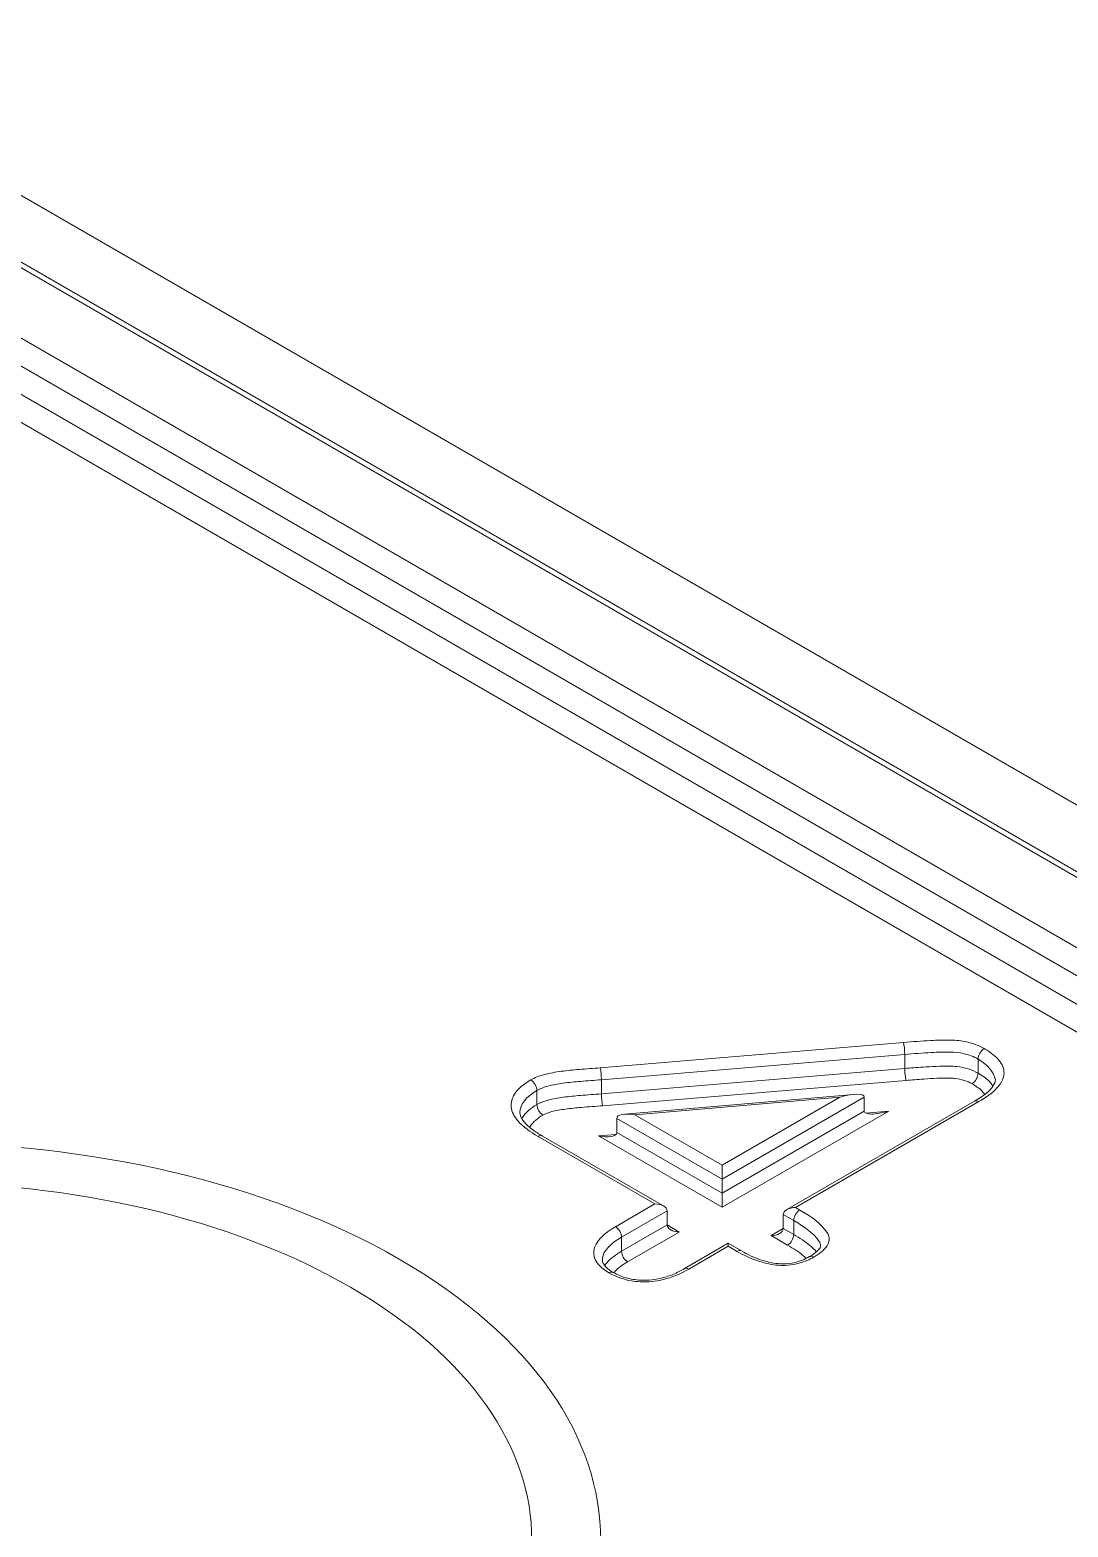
# Model space of a CAD drawing. Header units: inches. Extents: x 0.19 to 7.09, y 0.45 to 4.64.
# Drawn here: x 3.9193 to 4.1568, y 3.8856 to 4.228 of the extents above; entities that cross this region are included whole.
import ezdxf

# ---------------------------------------------------------------- set-up
doc = ezdxf.new("R2010")
doc.units = ezdxf.units.IN
doc.header["$MEASUREMENT"] = 0

msp = doc.modelspace()

# ---------------------------------------------------------------- linework, layer by layer
at = {"color": 0, "linetype": 'Continuous', "lineweight": 0, "extrusion": (-1.66533e-16, 0.816497, 0.57735)}
for p, q in [((3.23024, 4.57025, -0.69193), (6.45915, 2.70604, -0.69193)), ((3.23221, 4.57045, -0.69193), (6.46112, 2.70624, -0.69193)), ((6.44523, 2.698, -0.69193), (3.21516, 4.56288, -0.69193)), ((3.21238, 4.55806, -0.69193), (6.44244, 2.69318, -0.69193)), ((6.44244, 2.68675, -0.69193), (3.21238, 4.55163, -0.69193)), ((3.2096, 4.54681, -0.69193), (6.43966, 2.68193, -0.69193)), ((6.89645, 2.47016, -0.69193), (3.33181, 4.5282, -0.69193)), ((4.11917, 3.9964, -0.69193), (4.04979, 3.99061, -0.69193)), ((4.05006, 3.98787, -0.69193), (4.11945, 3.99367, -0.69193)), ((4.11945, 3.99367, -0.69193), (4.11945, 3.99046, -0.69193)), ((4.11945, 3.99046, -0.69193), (4.05006, 3.98466, -0.69193)), ((4.13624, 3.99259, -0.69193), (4.13624, 3.98937, -0.69193)), ((4.05006, 3.98787, -0.69193), (4.05006, 3.98466, -0.69193)), ((4.05034, 3.98193, -0.69193), (4.11974, 3.98773, -0.69193)), ((4.03529, 3.98541, -0.69193), (4.03529, 3.98219, -0.69193)), ((4.10784, 3.98453, -0.69193), (4.0553, 3.98002, -0.69193)), ((4.05772, 3.97986, -0.69193), (4.10458, 3.98389, -0.69193)), ((4.07766, 3.96513, -0.69193), (4.11019, 3.98391, -0.69193)), ((4.10458, 3.98389, -0.69193), (4.07766, 3.96834, -0.69193)), ((4.13541, 3.98298, -0.69193), (4.09247, 3.95819, -0.69193)), ((4.09444, 3.95866, -0.69193), (4.1364, 3.98288, -0.69193)), ((4.11019, 3.98391, -0.69193), (4.11019, 3.98069, -0.69193)), ((4.07766, 3.96834, -0.69193), (4.05772, 3.97986, -0.69193)), ((4.07766, 3.9587, -0.69193), (4.1158, 3.98072, -0.69193)), ((4.11019, 3.98069, -0.69193), (4.07766, 3.96192, -0.69193)), ((4.1158, 3.98072, -0.69193), (4.11049, 3.98026, -0.69193)), ((4.05356, 3.97905, -0.69193), (4.07766, 3.96513, -0.69193)), ((4.05356, 3.97905, -0.69193), (4.05356, 3.97583, -0.69193)), ((4.07766, 3.96192, -0.69193), (4.05356, 3.97583, -0.69193)), ((4.03558, 3.97491, -0.69193), (4.06231, 3.95948, -0.69193)), ((4.06428, 3.95901, -0.69193), (4.03657, 3.97501, -0.69193)), ((4.05334, 3.97535, -0.69193), (4.04941, 3.97502, -0.69193)), ((4.04941, 3.97502, -0.69193), (4.07766, 3.9587, -0.69193)), ((4.07766, 3.96513, -0.69193), (4.07766, 3.96834, -0.69193)), ((4.07766, 3.96513, -0.69193), (4.07766, 3.96192, -0.69193)), ((4.06231, 3.95948, -0.69193), (4.05327, 3.95426, -0.69193)), ((4.07766, 3.96192, -0.69193), (4.07766, 3.9587, -0.69193)), ((4.09545, 3.95808, -0.69193), (4.09444, 3.95866, -0.69193)), ((4.05466, 3.95185, -0.69193), (4.06509, 3.95787, -0.69193)), ((4.06509, 3.95787, -0.69193), (4.06509, 3.95466, -0.69193)), ((4.09166, 3.95705, -0.69193), (4.09406, 3.95567, -0.69193)), ((4.09166, 3.95705, -0.69193), (4.09166, 3.95384, -0.69193)), ((4.09406, 3.95567, -0.69193), (4.09406, 3.95245, -0.69193)), ((4.06509, 3.95466, -0.69193), (4.05466, 3.94864, -0.69193)), ((4.05466, 3.95185, -0.69193), (4.05466, 3.94864, -0.69193)), ((4.05605, 3.94623, -0.69193), (4.06788, 3.95305, -0.69193)), ((4.06788, 3.95305, -0.69193), (4.06509, 3.95466, -0.69193)), ((4.09166, 3.95384, -0.69193), (4.08887, 3.95223, -0.69193)), ((4.08887, 3.95223, -0.69193), (4.09266, 3.95004, -0.69193)), ((4.09406, 3.95245, -0.69193), (4.09166, 3.95384, -0.69193)), ((4.07909, 3.95046, -0.69193), (4.06907, 3.94467, -0.69193)), ((4.07005, 3.94457, -0.69193), (4.07909, 3.94979, -0.69193)), ((4.07909, 3.95046, -0.69193), (4.07909, 3.94979, -0.69193)), ((4.08212, 3.94871, -0.69193), (4.07909, 3.95046, -0.69193)), ((4.07909, 3.94979, -0.69193), (4.08113, 3.94861, -0.69193))]:
    msp.add_line(p, q, dxfattribs=at)
at = {"color": 0, "linetype": 'Continuous', "lineweight": 0}
for centre, major_axis, ratio, start_param, end_param in [((4.11917, 3.9948, -0.69193), (-0.00017, 0.00196), 0.117299, -2.191419, -0.620626), ((4.04979, 3.989, -0.69193), (-0.00016, 0.00196), 0.110803, -2.190952, -0.620138), ((4.11975, 3.98933, -0.69193), (0.00017, -0.00196), 0.121503, -2.191341, -0.620535), ((4.0339, 3.98621, -0.69193), (-0.00098, 0.0017), 0.57735, -2.356194, -0.785398), ((4.05034, 3.98353, -0.69193), (0.00016, -0.00196), 0.116475, -2.190831, -0.620041), ((4.10458, 3.98228, -0.69193), (-0.00559, -0.00176), 0.262587, -3.223968, -1.653172), ((3.89241, 3.88257, -0.69193), (0.15748, 0), 0.57735, -2.356194, 3.926991), ((4.03668, 3.98139, -0.69193), (0.00098, -0.0017), 0.57735, -2.356194, -0.785398), ((4.04941, 3.97662, -0.69193), (0.00414, -0.00092), 0.37101, -1.488421, 0.082376), ((4.03558, 3.9733, -0.69193), (0.00098, 0.0017), 0.57735, 0, 0.785398), ((3.89241, 3.88257, -0.69193), (0.14173, 0), 0.57735, -2.356194, 3.926991), ((4.09444, 3.95705, -0.69193), (-0.00278, 0), 0.57735, -1.570796, 0), ((4.05327, 3.95265, -0.69193), (-0.00098, 0.0017), 0.57735, -2.356194, -0.785398), ((4.08887, 3.95384, -0.69193), (-0.00278, 0), 0.57735, 1.570796, 3.141593), ((4.05605, 3.94783, -0.69193), (0.00098, -0.0017), 0.57735, -2.356194, -0.785398), ((4.08113, 3.94701, -0.69193), (0.00098, 0.0017), 0.57735, 0.006045, 0.785398), ((4.05178, 3.94211, -0.69193), (0.00098, 0.0017), 0.57735, 0.006401, 0.785398)]:
    msp.add_ellipse(centre, major_axis=major_axis, ratio=ratio, start_param=start_param, end_param=end_param, dxfattribs=at)
at = {"color": 0, "linetype": 'Continuous', "lineweight": 0, "extrusion": (-6.83926e-17, 1.03585e-16, -1)}
for centre, major_axis in [((4.13763, 3.99339, -0.69193), (0.00098, 0.0017)), ((4.09545, 3.95647, -0.69193), (0.00098, 0.0017)), ((4.09266, 3.95165, -0.69193), (-0.00098, -0.0017))]:
    msp.add_ellipse(centre, major_axis=major_axis, ratio=0.57735, start_param=-2.356194, end_param=-0.785398, dxfattribs=at)
at = {"color": 0, "linetype": 'Continuous', "lineweight": 0, "extrusion": (-8.32667e-17, -1.44222e-16, -1)}
msp.add_ellipse((4.13484, 3.98857, -0.69193), major_axis=(-0.00098, -0.0017), ratio=0.57735, start_param=-2.356194, end_param=-0.785398, dxfattribs=at)
at = {"color": 0, "linetype": 'Continuous', "lineweight": 0, "extrusion": (2.68126e-16, 9.07038e-17, -1)}
msp.add_ellipse((4.1364, 3.98127, -0.69193), major_axis=(-0.00098, 0.0017), ratio=0.57735, start_param=0, end_param=0.785398, dxfattribs=at)
at = {"color": 0, "linetype": 'Continuous', "lineweight": 0, "extrusion": (1.50347e-17, -6.02148e-17, -1)}
msp.add_ellipse((4.05772, 3.97825, -0.69193), major_axis=(0.00414, -0.00092), ratio=0.37101, start_param=-3.223968, end_param=-1.653172, dxfattribs=at)
at = {"color": 0, "linetype": 'Continuous', "lineweight": 0, "extrusion": (-4.31278e-17, 4.46302e-17, -1)}
msp.add_ellipse((4.1158, 3.98232, -0.69193), major_axis=(-0.00559, -0.00176), ratio=0.262587, start_param=-1.488421, end_param=0.082376, dxfattribs=at)
at = {"color": 0, "linetype": 'Continuous', "lineweight": 0, "extrusion": (2.49177e-17, 5.55112e-17, -1)}
msp.add_ellipse((4.06231, 3.95787, -0.69193), major_axis=(0.00278, 0), ratio=0.57735, start_param=-1.570796, end_param=0, dxfattribs=at)
at = {"color": 0, "linetype": 'Continuous', "lineweight": 0, "extrusion": (4.23271e-17, -5.55112e-17, -1)}
msp.add_ellipse((4.06788, 3.95466, -0.69193), major_axis=(0.00278, 0), ratio=0.57735, start_param=1.570796, end_param=3.141593, dxfattribs=at)
at = {"color": 0, "linetype": 'Continuous', "lineweight": 0, "extrusion": (4.80741e-17, 2.77556e-17, -1)}
msp.add_ellipse((4.09862, 3.9457, -0.69193), major_axis=(-0.00098, 0.0017), ratio=0.57735, start_param=0.006039, end_param=0.785398, dxfattribs=at)
at = {"color": 0, "linetype": 'Continuous', "lineweight": 0, "extrusion": (2.44089e-16, 7.6826e-17, -1)}
msp.add_ellipse((4.07005, 3.94297, -0.69193), major_axis=(-0.00098, 0.0017), ratio=0.57735, start_param=0.005945, end_param=0.785398, dxfattribs=at)
at = {"color": 0, "linetype": 'Continuous', "lineweight": 0}
for points, knots in [([(4.13763, 3.995, -0.69193), (4.13649, 3.99566, -0.69193), (4.13407, 3.99661, -0.69193), (4.13123, 3.99691, -0.69193), (4.12846, 3.99697, -0.69193), (4.12484, 3.99686, -0.69193), (4.12122, 3.99658, -0.69193), (4.11917, 3.9964, -0.69193)], [0, 0, 0, 0, 0.01229366, 0.02151391, 0.02151391, 0.03338056, 0.04918755, 0.04918755, 0.04918755, 0.04918755]), ([(4.11945, 3.99367, -0.69193), (4.12148, 3.99385, -0.69193), (4.12504, 3.99412, -0.69193), (4.12853, 3.99423, -0.69193), (4.13097, 3.99418, -0.69193), (4.13328, 3.99392, -0.69193), (4.13526, 3.99315, -0.69193), (4.13624, 3.99259, -0.69193)], [-0.04920277, -0.04920277, -0.04920277, -0.04920277, -0.03338056, -0.02151391, -0.02151391, -0.01229366, 0, 0, 0, 0]), ([(4.1364, 3.98288, -0.69193), (4.13801, 3.98381, -0.69193), (4.14097, 3.98584, -0.69193), (4.14276, 3.98949, -0.69193), (4.14102, 3.99275, -0.69193), (4.13883, 3.9943, -0.69193), (4.13763, 3.995, -0.69193)], [0, 0, 0, 0, 0.01734529, 0.03469058, 0.04769954, 0.06070851, 0.06070851, 0.06070851, 0.06070851]), ([(4.04979, 3.99061, -0.69193), (4.0482, 3.99048, -0.69193), (4.0466, 3.99036, -0.69193), (4.04363, 3.99013, -0.69193), (4.04225, 3.98998, -0.69193), (4.03955, 3.98963, -0.69193), (4.03825, 3.9894, -0.69193), (4.03587, 3.98876, -0.69193), (4.03479, 3.98833, -0.69193), (4.0339, 3.98782, -0.69193)], [0.0000205, 0.0000205, 0.0000205, 0.0000205, 0.01227305, 0.01227305, 0.02290237, 0.02290237, 0.03323948, 0.03323948, 0.04288152, 0.04288152, 0.04288152, 0.04288152]), ([(4.13624, 3.98937, -0.69193), (4.1356, 3.98974, -0.69193), (4.1341, 3.99042, -0.69193), (4.13182, 3.99089, -0.69193), (4.13038, 3.99097, -0.69193), (4.12771, 3.99102, -0.69193), (4.12426, 3.99084, -0.69193), (4.12079, 3.99057, -0.69193), (4.11945, 3.99046, -0.69193)], [0, 0, 0, 0, 0.00562519, 0.01125038, 0.01406297, 0.01406297, 0.02957405, 0.03989955, 0.03989955, 0.03989955, 0.03989955]), ([(4.0339, 3.98782, -0.69193), (4.03229, 3.98689, -0.69193), (4.02994, 3.98497, -0.69193), (4.02935, 3.98262, -0.69193), (4.02953, 3.98054, -0.69193), (4.03088, 3.978, -0.69193), (4.03378, 3.97595, -0.69193), (4.03558, 3.97491, -0.69193)], [0, 0, 0, 0, 0.01727933, 0.03023884, 0.03023884, 0.04483179, 0.06428907, 0.06428907, 0.06428907, 0.06428907]), ([(4.03529, 3.98541, -0.69193), (4.03602, 3.98583, -0.69193), (4.03688, 3.98617, -0.69193), (4.03785, 3.98643, -0.69193), (4.03889, 3.98671, -0.69193), (4.04006, 3.98693, -0.69193), (4.04132, 3.98709, -0.69193), (4.0426, 3.98726, -0.69193), (4.04392, 3.9874, -0.69193), (4.04527, 3.9875, -0.69193), (4.04684, 3.98762, -0.69193), (4.04845, 3.98775, -0.69193), (4.05006, 3.98787, -0.69193)], [-0.04288152, -0.04288152, -0.04288152, -0.04288152, -0.03328963, -0.03328963, -0.03328963, -0.02296627, -0.02296627, -0.02296627, -0.01236469, -0.01236469, -0.01236469, 0, 0, 0, 0]), ([(4.11974, 3.98773, -0.69193), (4.12108, 3.98784, -0.69193), (4.12446, 3.9881, -0.69193), (4.12784, 3.98828, -0.69193), (4.13025, 3.98823, -0.69193), (4.13137, 3.98816, -0.69193), (4.13313, 3.9878, -0.69193), (4.13432, 3.98726, -0.69193), (4.13484, 3.98696, -0.69193)], [-0.03991477, -0.03991477, -0.03991477, -0.03991477, -0.02957405, -0.01406297, -0.01406297, -0.01125038, -0.00562519, 0, 0, 0, 0]), ([(4.13484, 3.98696, -0.69193), (4.13574, 3.98644, -0.69193), (4.13683, 3.98568, -0.69193), (4.13758, 3.98478, -0.69193), (4.13774, 3.98453, -0.69193), (4.13775, 3.98451, -0.69193)], [-0.04506906, -0.04506906, -0.04506906, -0.04506906, -0.03541141, -0.03219219, -0.03192319, -0.03192319, -0.03192319, -0.03192319]), ([(4.13544, 3.98299, -0.69193), (4.13644, 3.98357, -0.69193), (4.13738, 3.98419, -0.69193), (4.13875, 3.98532, -0.69193), (4.13925, 3.98583, -0.69193), (4.14001, 3.98692, -0.69193), (4.14019, 3.98744, -0.69193), (4.14019, 3.98789, -0.69193)], [0.00003716, 0.00003716, 0.00003716, 0.00003716, 0.00437304, 0.00437304, 0.00775478, 0.00775478, 0.01193682, 0.01193682, 0.01193682, 0.01193682]), ([(4.13966, 3.98642, -0.69193), (4.13962, 3.98648, -0.69193), (4.13959, 3.98653, -0.69193), (4.13955, 3.98659, -0.69193), (4.13936, 3.98687, -0.69193), (4.13914, 3.98714, -0.69193), (4.1389, 3.98739, -0.69193), (4.13816, 3.98816, -0.69193), (4.13722, 3.9888, -0.69193), (4.13624, 3.98937, -0.69193)], [0.03157213, 0.03157213, 0.03157213, 0.03157213, 0.03219219, 0.03219219, 0.03219219, 0.03541141, 0.03541141, 0.03541141, 0.04506906, 0.04506906, 0.04506906, 0.04506906]), ([(4.05006, 3.98466, -0.69193), (4.04846, 3.98453, -0.69193), (4.04694, 3.98441, -0.69193), (4.04527, 3.98429, -0.69193), (4.04395, 3.98418, -0.69193), (4.04267, 3.98405, -0.69193), (4.04132, 3.98387, -0.69193), (4.04017, 3.98373, -0.69193), (4.03906, 3.98355, -0.69193), (4.03785, 3.98322, -0.69193), (4.03693, 3.98297, -0.69193), (4.03603, 3.98262, -0.69193), (4.03529, 3.98219, -0.69193)], [0, 0, 0, 0, 0.01229812, 0.01229812, 0.01229812, 0.02203135, 0.02203135, 0.02203135, 0.03021998, 0.03021998, 0.03021998, 0.03641202, 0.03641202, 0.03641202, 0.03641202]), ([(4.03139, 3.98043, -0.69193), (4.03139, 3.97977, -0.69193), (4.03167, 3.97911, -0.69193), (4.03281, 3.97768, -0.69193), (4.03355, 3.97702, -0.69193), (4.03505, 3.97593, -0.69193), (4.03577, 3.97547, -0.69193), (4.03653, 3.97503, -0.69193)], [0, 0, 0, 0, 0.00525724, 0.00525724, 0.00955597, 0.00955597, 0.0128561, 0.0128561, 0.0128561, 0.0128561]), ([(4.03529, 3.98219, -0.69193), (4.03393, 3.9814, -0.69193), (4.03257, 3.98034, -0.69193), (4.03188, 3.97909, -0.69193), (4.03183, 3.97899, -0.69193)], [0, 0, 0, 0, 0.01311366, 0.01419867, 0.01419867, 0.01419867, 0.01419867]), ([(4.03367, 3.97697, -0.69193), (4.03373, 3.97708, -0.69193), (4.03429, 3.97814, -0.69193), (4.03546, 3.97908, -0.69193), (4.03668, 3.97978, -0.69193)], [-0.01462442, -0.01462442, -0.01462442, -0.01462442, -0.01311366, 0, 0, 0, 0]), ([(4.03668, 3.97978, -0.69193), (4.03725, 3.98011, -0.69193), (4.03794, 3.98038, -0.69193), (4.03966, 3.98084, -0.69193), (4.0407, 3.98102, -0.69193), (4.043, 3.98132, -0.69193), (4.04426, 3.98145, -0.69193), (4.04713, 3.98168, -0.69193), (4.04873, 3.9818, -0.69193), (4.05034, 3.98193, -0.69193)], [-0.03641202, -0.03641202, -0.03641202, -0.03641202, -0.03023568, -0.03023568, -0.02203715, -0.02203715, -0.01230289, -0.01230289, 0.0000205, 0.0000205, 0.0000205, 0.0000205]), ([(4.09406, 3.95567, -0.69193), (4.09652, 3.95425, -0.69193), (4.09874, 3.95264, -0.69193), (4.09982, 3.95099, -0.69193), (4.10008, 3.95059, -0.69193), (4.1002, 3.95022, -0.69193), (4.1002, 3.94984, -0.69193)], [-0.0551252, -0.0551252, -0.0551252, -0.0551252, -0.02747794, -0.02747794, -0.02747794, -0.02079822, -0.02079822, -0.02079822, -0.02079822]), ([(4.09862, 3.94731, -0.69193), (4.09991, 3.94805, -0.69193), (4.10154, 3.94928, -0.69193), (4.10234, 3.95137, -0.69193), (4.10203, 3.95243, -0.69193), (4.10038, 3.95496, -0.69193), (4.09799, 3.95661, -0.69193), (4.09545, 3.95808, -0.69193)], [0, 0, 0, 0, 0.01386945, 0.0198135, 0.0277389, 0.0277389, 0.0551252, 0.0551252, 0.0551252, 0.0551252]), ([(4.05327, 3.95426, -0.69193), (4.0507, 3.95278, -0.69193), (4.04853, 3.95086, -0.69193), (4.04822, 3.94769, -0.69193), (4.04883, 3.9458, -0.69193), (4.05081, 3.94428, -0.69193), (4.05178, 3.94371, -0.69193)], [0, 0, 0, 0, 0.02774, 0.02774, 0.04171072, 0.05218875, 0.05218875, 0.05218875, 0.05218875]), ([(4.05027, 3.94676, -0.69193), (4.05027, 3.94687, -0.69193), (4.05028, 3.94697, -0.69193), (4.05029, 3.94708, -0.69193), (4.05045, 3.94881, -0.69193), (4.05228, 3.95048, -0.69193), (4.05466, 3.95185, -0.69193)], [-0.02934264, -0.02934264, -0.02934264, -0.02934264, -0.02764511, -0.02764511, -0.02764511, 0, 0, 0, 0]), ([(4.09926, 3.94852, -0.69193), (4.09915, 3.94864, -0.69193), (4.09872, 3.94911, -0.69193), (4.09716, 3.95054, -0.69193), (4.09541, 3.95167, -0.69193), (4.09406, 3.95245, -0.69193)], [0.01937753, 0.01937753, 0.01937753, 0.01937753, 0.02093857, 0.02559065, 0.0395469, 0.0395469, 0.0395469, 0.0395469]), ([(4.05466, 3.94864, -0.69193), (4.05342, 3.94792, -0.69193), (4.05196, 3.94692, -0.69193), (4.05098, 3.94561, -0.69193), (4.05083, 3.94536, -0.69193)], [0, 0, 0, 0, 0.01230504, 0.01518181, 0.01518181, 0.01518181, 0.01518181]), ([(4.08113, 3.94861, -0.69193), (4.08255, 3.9478, -0.69193), (4.08524, 3.94646, -0.69193), (4.08852, 3.94565, -0.69193), (4.09091, 3.9454, -0.69193), (4.09275, 3.94537, -0.69193), (4.09583, 3.94593, -0.69193), (4.09766, 3.94675, -0.69193), (4.09862, 3.94731, -0.69193)], [0, 0, 0, 0, 0.01528418, 0.02674732, 0.02674732, 0.03363669, 0.04052606, 0.05086012, 0.05086012, 0.05086012, 0.05086012]), ([(4.08211, 3.94871, -0.69193), (4.08342, 3.94796, -0.69193), (4.08484, 3.94725, -0.69193), (4.08753, 3.94633, -0.69193), (4.08873, 3.94602, -0.69193), (4.09058, 3.9458, -0.69193), (4.0912, 3.94577, -0.69193), (4.09258, 3.94579, -0.69193), (4.09337, 3.94588, -0.69193), (4.09477, 3.94618, -0.69193), (4.09541, 3.94638, -0.69193), (4.09659, 3.94684, -0.69193), (4.09714, 3.94711, -0.69193), (4.09764, 3.94741, -0.69193)], [0, 0, 0, 0, 0.00567811, 0.00567811, 0.00953313, 0.00953313, 0.01136946, 0.01136946, 0.01370505, 0.01370505, 0.01589868, 0.01589868, 0.01815195, 0.01815195, 0.01815195, 0.01815195]), ([(4.09266, 3.95004, -0.69193), (4.09396, 3.94929, -0.69193), (4.09548, 3.94831, -0.69193), (4.0967, 3.94722, -0.69193), (4.09692, 3.94701, -0.69193)], [-0.0395469, -0.0395469, -0.0395469, -0.0395469, -0.02559065, -0.02241833, -0.02241833, -0.02241833, -0.02241833]), ([(4.09765, 3.94741, -0.69193), (4.09813, 3.94769, -0.69193), (4.09859, 3.94798, -0.69193), (4.09932, 3.94855, -0.69193), (4.09961, 3.94882, -0.69193), (4.10007, 3.94937, -0.69193), (4.10016, 3.9496, -0.69193), (4.10019, 3.94978, -0.69193), (4.10019, 3.94981, -0.69193), (4.10019, 3.94984, -0.69193)], [0, 0, 0, 0, 0.002156466, 0.002156466, 0.004075408, 0.004075408, 0.006490664, 0.006490664, 0.007091581, 0.007091581, 0.007091581, 0.007091581]), ([(4.05027, 3.94676, -0.69193), (4.05027, 3.94647, -0.69193), (4.05033, 3.94619, -0.69193), (4.05062, 3.94561, -0.69193), (4.05083, 3.94532, -0.69193), (4.05153, 3.94462, -0.69193), (4.0521, 3.94419, -0.69193), (4.05276, 3.94381, -0.69193)], [0, 0, 0, 0, 0.002643752, 0.002643752, 0.00487281, 0.00487281, 0.007832221, 0.007832221, 0.007832221, 0.007832221]), ([(4.05292, 3.94372, -0.69193), (4.05298, 3.94381, -0.69193), (4.05375, 3.94475, -0.69193), (4.05491, 3.94557, -0.69193), (4.05605, 3.94623, -0.69193)], [-0.01358943, -0.01358943, -0.01358943, -0.01358943, -0.01230504, 0, 0, 0, 0]), ([(4.05178, 3.94371, -0.69193), (4.05308, 3.94296, -0.69193), (4.05579, 3.94188, -0.69193), (4.05908, 3.94162, -0.69193), (4.06203, 3.94171, -0.69193), (4.06565, 3.94234, -0.69193), (4.06856, 3.94372, -0.69193), (4.07005, 3.94457, -0.69193)], [0, 0, 0, 0, 0.01398263, 0.0244696, 0.0244696, 0.03647138, 0.05247376, 0.05247376, 0.05247376, 0.05247376]), ([(4.05276, 3.94381, -0.69193), (4.05369, 3.94328, -0.69193), (4.0548, 3.9428, -0.69193), (4.05711, 3.94221, -0.69193), (4.05831, 3.94205, -0.69193), (4.06043, 3.942, -0.69193), (4.06139, 3.94206, -0.69193), (4.06321, 3.94234, -0.69193), (4.06409, 3.94255, -0.69193), (4.06596, 3.94314, -0.69193), (4.06692, 3.94355, -0.69193), (4.06825, 3.94421, -0.69193), (4.06867, 3.94444, -0.69193), (4.06907, 3.94467, -0.69193)], [0, 0, 0, 0, 0.00415605, 0.00415605, 0.00770137, 0.00770137, 0.01053293, 0.01053293, 0.0133811, 0.0133811, 0.01701953, 0.01701953, 0.01878236, 0.01878236, 0.01878236, 0.01878236])]:
    msp.add_open_spline(points, degree=3, knots=knots, dxfattribs=at)
for points in [[(4.13624, 3.99259, -0.69193), (4.13855, 3.99125, -0.69193), (4.13979, 3.98958, -0.69193), (4.14019, 3.98789, -0.69193)], [(4.03139, 3.98043, -0.69193), (4.03141, 3.98225, -0.69193), (4.0329, 3.98402, -0.69193), (4.03529, 3.98541, -0.69193)]]:
    msp.add_open_spline(points, degree=3, dxfattribs=at)

doc.saveas('drawing.dxf')
